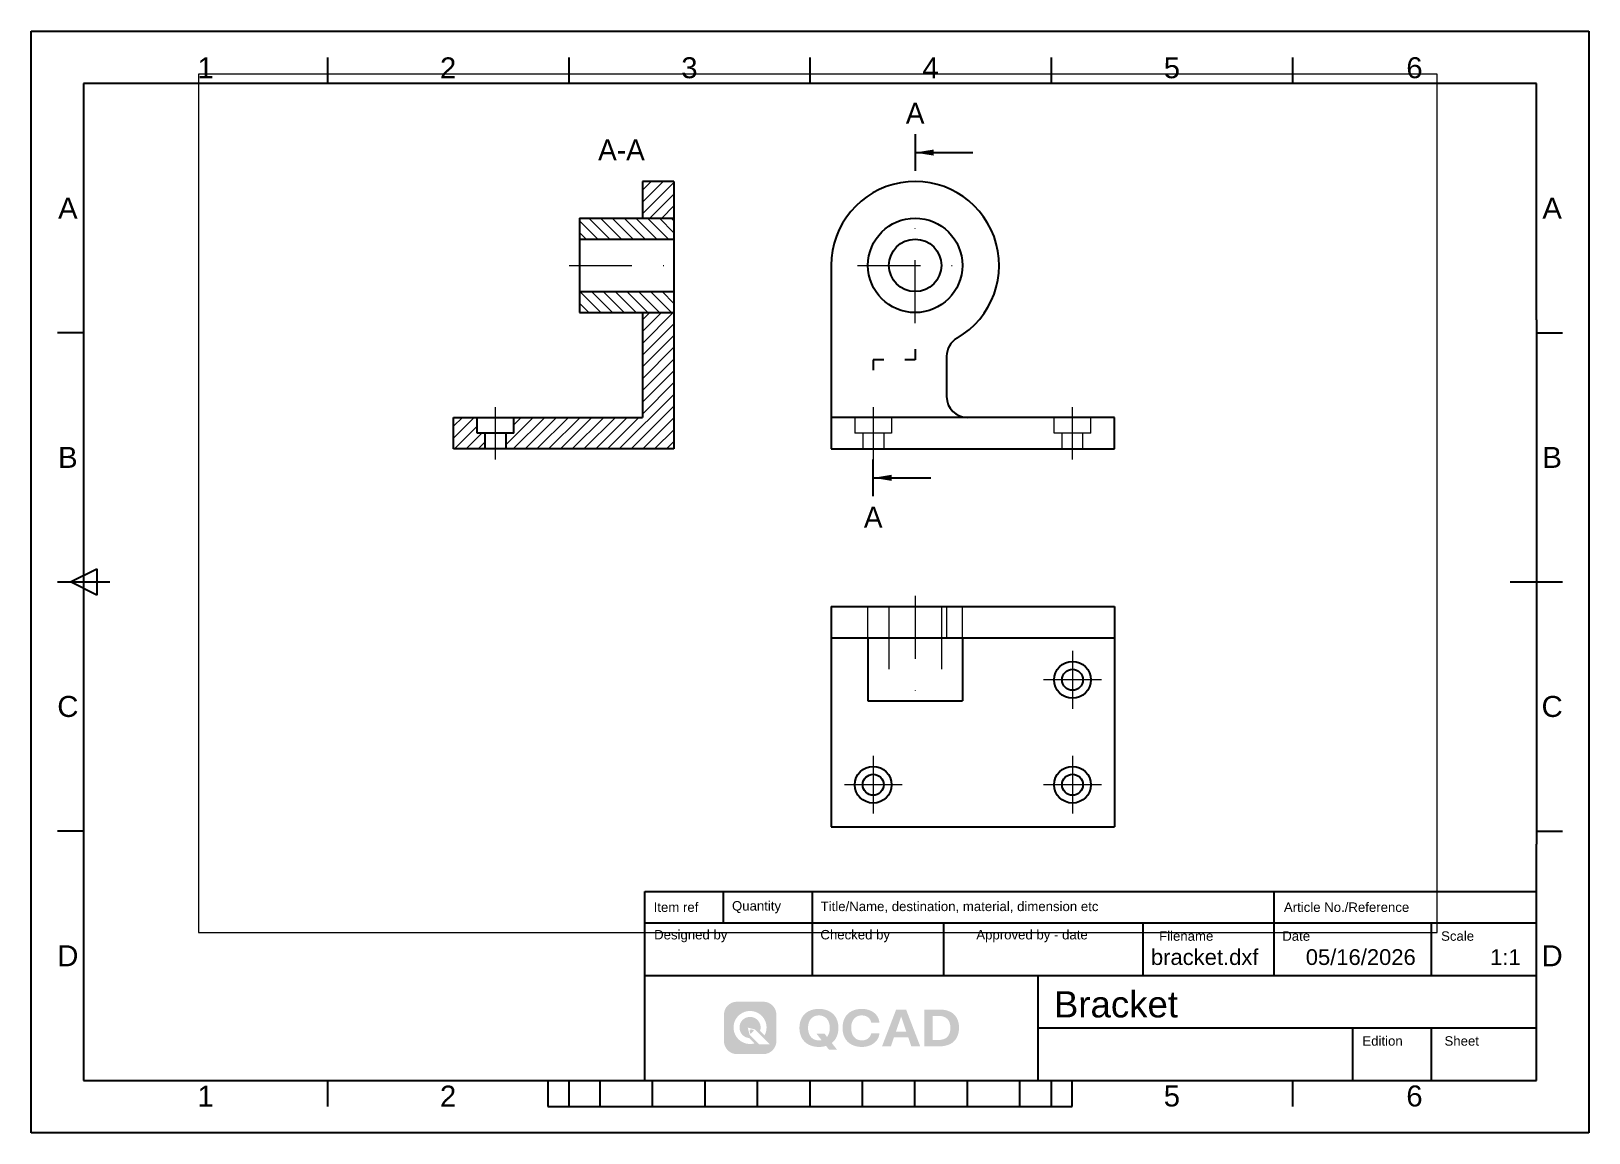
# Paper-space layout 'Layout' of a CAD drawing. Header units: millimetres. Extents: x 0 to 297, y 0 to 210.
# The model-space entities are those that its viewports show. They can reach past a viewport. Long polylines and large blocks are cut down to what shows.
import ezdxf
from ezdxf.enums import TextEntityAlignment as Align

# ---------------------------------------------------------------- set-up
doc = ezdxf.new("R2010")
doc.units = ezdxf.units.MM
doc.linetypes.add('DASHDOT', pattern=[24, 12, -5.95, 0.1, -5.95])
doc.linetypes.add('DASHED', pattern=[18, 12, -6])
doc.layers.get('0').update_dxf_attribs({"color": 18, "lineweight": 25, "true_color": 0x000000})
for name, color, linetype, lineweight, true_color in [('Border', 18, 'Continuous', 25, 0x000000), ('Cut', 18, 'DASHDOT', 25, 0x000000), ('Dimensions', 136, 'Continuous', 18, 0x008080), ('Hatch', 18, 'Continuous', 13, 0x000000), ('Invisible', 18, 'DASHED', 13, 0x000000), ('Title', 18, 'Continuous', 25, 0x000000), ('Visible', 18, 'Continuous', 25, 0x000000)]:
    doc.layers.add(name, color=color, linetype=linetype, lineweight=lineweight, true_color=true_color)
doc.layers.add('Center', color=1, linetype='DASHDOT', lineweight=13)
doc.layers.add('Viewports', color=30, linetype='DASHED', lineweight=50, plot=False)
doc.styles.add('textstyle3', font='Arial.ttf')
doc.styles.add('textstyle4', font='')
doc.styles.get('textstyle4').set_extended_font_data('Albert Sans Regular')
doc.dimstyles.new('QCADDimStyle', dxfattribs={"dimtxt": 3.5, "dimasz": 3.5, "dimexe": 1.75, "dimexo": 0.875, "dimgap": 0.875, "dimtad": 1, "dimtoh": 1, "dimdec": 4, "dimdsep": 46, "dimtxsty": 'Standard', "dimcen": 0.09, "dimadec": 0, "dimazin": 2, "dimtfac": 1, "dimtdec": 4, "dimtofl": 0, "dimtmove": 2, "dimatfit": 3, "dimfxl": 1, "dimtolj": 1, "dimtzin": 0, "dimarcsym": 0})
pattern_1 = [(135, (0, 0), (-1.122532015133644, -1.122532015133644), [])]
pattern_2 = [(45, (0, 0), (-1.122532015133644, 1.122532015133644), [])]

# ---------------------------------------------------------------- blocks, each defined once
blk = doc.blocks.new('Title')
at = {"layer": 'Title', "transparency": 33554687}
h = blk.add_hatch(color=256, dxfattribs=at)
edge = h.paths.add_edge_path(flags=0)
edge.add_arc((-149.9299033405268, 10.08096857729721), 3.149999999999917, 128.9692347175015, 285.5459817557481)
edge.add_line((-149.0856666896232, 7.046209200135566), (-150.1131479183119, 8.07369042882392))
edge.add_arc((-149.9299033405267, 10.0809685772971), 2.01562500000013, 122.6298025197768, 264.78392183753897, ccw=False)
edge.add_arc((-149.9299033405267, 10.08096857729721), 2.015625000000022, -18.5028061703959, 122.6298025197787, ccw=False)
edge.add_line((-148.0184697993211, 9.441307762349703), (-147.1593276479667, 8.582165610995059))
edge.add_arc((-149.9299033405268, 10.08096857729707), 3.150000000000072, 331.5878675208751, 488.9692347174991)
h.paths.add_polyline_path([(-146.1639562154642, 6.894629196138094), (-148.2419217032713, 6.894629196138094), (-150.0007988893705, 8.653506382237264), (-150.3810929677329, 10.07278320450341), (-148.961816145467, 9.69248912614081)], flags=0)
edge = h.paths.add_edge_path(flags=0)
edge.add_arc((-150.3053848157077, 9.99707505247785), 0.5906250000000846, 297.8395884069258, 332.1604115931037)
edge.add_line((-149.7831196301975, 9.721254519106747), (-149.2040708435997, 9.566098864358718))
edge.add_line((-149.2040708435997, 9.566098864358718), (-149.2434168924189, 9.410888379189156))
edge.add_line((-149.2434168924189, 9.410888379189156), (-149.7191981424189, 8.935107129189145))
edge.add_line((-149.7191981424189, 8.935107129189145), (-149.8744086275885, 8.895761080369862))
edge.add_line((-149.8744086275885, 8.895761080369862), (-150.0295642823363, 9.474809866967815))
edge = h.paths.add_edge_path(flags=0)
edge.add_line((-154.9088848085255, 7.499999999999613), (-154.9088848085255, 12.49999999999961))
edge.add_arc((-152.4088848085255, 12.49999999999961), 2.5, 90, 180, ccw=False)
edge.add_line((-152.4088848085255, 14.99999999999961), (-147.4088848085255, 14.99999999999961))
edge.add_arc((-147.4088848085255, 12.49999999999961), 2.5, 0, 90, ccw=False)
edge.add_line((-144.9088848085255, 12.49999999999961), (-144.9088848085255, 7.499999999999613))
edge.add_arc((-147.4088848085255, 7.499999999999613), 2.500000000000001, 270, 360, ccw=False)
edge.add_line((-147.4088848085255, 4.999999999999612), (-152.4088848085255, 4.999999999999613))
edge.add_arc((-152.4088848085255, 7.499999999999613), 2.5, 180, 270, ccw=False)
h = blk.add_hatch(color=256, dxfattribs=at)
edge = h.paths.add_edge_path(flags=0)
edge.add_arc((-128.5536750655657, 10.41084645260603), 4.03275727391253, 268.982654636682, 293.2709811761798)
edge.add_arc((-128.1537016304645, 9.481556664910595), 3.021046768920435, 293.2654780764485, 321.7118923858548)
edge.add_arc((-127.7575023856529, 9.14801230616325), 2.503451663008848, 322.0851587986762, 355.012206350865)
edge.add_line((-125.2635306851714, 8.930353430353037), (-125.2581945798352, 8.981288981288595))
edge.add_line((-125.2581945798352, 8.981288981288595), (-126.8270095486502, 8.981288981288595))
edge.add_line((-126.8270095486502, 8.981288981288595), (-126.8376817593224, 8.932778932778545))
edge.add_arc((-128.5176186618789, 9.316434440011484), 1.723188772247907, 320.6799138725868, 347.13569731426406, ccw=False)
edge.add_arc((-128.4103909992051, 9.251539436037195), 1.599213062460252, 292.6637467283017, 320.04428241592797, ccw=False)
edge.add_arc((-128.58635847881, 9.715289292864426), 2.095020820298023, 269.00855152557097, 292.2175917743985, ccw=False)
edge.add_arc((-128.6682900309225, 9.578463717547413), 1.958414436437905, 238.4677629663878, 271.33657511610863, ccw=False)
edge.add_arc((-128.673632927621, 9.4925887317835), 1.882857561473275, 203.7628450509019, 237.2396039358759, ccw=False)
edge.add_arc((-127.6430981745638, 9.931205321610234), 3.002797983402559, 178.5946407360622, 203.4990572130407, ccw=False)
edge.add_line((-130.6449929166336, 10.00485100485062), (-130.6449929166336, 10.00970200970163))
edge.add_arc((-127.6845549222395, 10.08575480897839), 2.961414720522913, 156.3314230250835, 181.4715883972596, ccw=False)
edge.add_arc((-128.6738047949181, 10.50531518437989), 1.886990874709695, 122.7697675987032, 155.9408907021047, ccw=False)
edge.add_arc((-128.673461893398, 10.42381057708547), 1.956200833341159, 88.58855617295472, 121.4859907163206, ccw=False)
edge.add_arc((-128.5811857569657, 10.27666773861358), 2.103212351737335, 67.55451256491142, 91.20122435624381, ccw=False)
edge.add_arc((-128.390723875357, 10.7706022490399), 1.574027635608114, 39.67291190945889, 67.09756192135171, ccw=False)
edge.add_arc((-128.4467915326079, 10.74784451092908), 1.631813984244695, 12.505193336661819, 39.03115643239761, ccw=False)
edge.add_line((-126.8536900753308, 11.10117810117772), (-126.8323456539863, 11.01871101871063))
edge.add_line((-126.8323456539863, 11.01871101871063), (-125.2635306851713, 11.01871101871063))
edge.add_line((-125.2635306851713, 11.01871101871063), (-125.2688667905074, 11.06479556479518))
edge.add_arc((-127.7742664404003, 10.84666206529159), 2.514877656922723, 4.975929322821954, 37.7260311724856)
edge.add_arc((-128.1614348423361, 10.51974305034611), 3.021221854707394, 38.13703319915072, 66.54864424213295)
edge.add_arc((-128.5522365402834, 9.617205014266274), 4.004736238186995, 66.55812351813711, 91.04504880317475)
edge.add_arc((-128.72885054814, 9.505815646381736), 4.11676258237489, 88.5583451573192, 116.5914871143252)
edge.add_arc((-129.1685195468083, 10.48046510101392), 3.048708353397274, 117.4018415086635, 151.3104186892728)
edge.add_arc((-128.3544811883279, 10.11644045922424), 3.938213481508742, 152.3500642590392, 181.5883940745348)
edge.add_line((-132.2911814128221, 10.00727650727611), (-132.2911814128221, 10.00242550242514))
edge.add_arc((-128.3308510628716, 9.894019541990563), 3.961813768086128, 178.4320365102677, 207.5231742295873)
edge.add_arc((-129.1653904303455, 9.520827373453178), 3.049759811334418, 208.5507080365758, 242.5139207874807)
edge.add_arc((-128.7279643662322, 10.48332553776068), 4.105884954027358, 243.2978285918649, 271.433104822637)
edge = h.paths.add_edge_path(flags=0)
edge.add_line((-115.0928071924479, 7.710325710325323), (-115.0928071924479, 12.2896742896739))
edge.add_line((-115.0928071924479, 12.2896742896739), (-113.9562167558574, 12.2896742896739))
edge.add_arc((-113.8804723454786, 9.721594793880836), 2.569196277518791, 63.96809154059861, 91.68942482085839, ccw=False)
edge.add_arc((-113.551933718281, 10.4826957685308), 1.741555538163908, 26.73324048106798, 62.69092738581958, ccw=False)
edge.add_arc((-114.4053021825787, 10.11387034465666), 2.670175068260842, -1.7670805637814055, 25.564251615936882, ccw=False)
edge.add_line((-111.7363969360376, 10.03153153153115), (-111.7363969360376, 10.02182952182913))
edge.add_arc((-114.5816558621773, 9.931216457245915), 2.846701439254032, -24.49651317493658, 1.8240842597276128, ccw=False)
edge.add_arc((-113.5441384948836, 9.498356950615175), 1.723476963795728, 297.77794532131304, 334.2967068986745, ccw=False)
edge.add_arc((-113.8747473641536, 10.27179207687392), 2.562761637129807, 268.1782781496734, 296.2586779524749, ccw=False)
edge.add_line((-113.9562167558574, 7.710325710325325), (-115.0928071924479, 7.710325710325323))
h.paths.add_polyline_path([(-122.1123855810753, 9.294178794178407), (-121.1401086477493, 12.14171864171825), (-121.1080920157327, 12.14171864171825), (-120.1371617263587, 9.294178794178407)], flags=0)
h.paths.add_polyline_path([(-119.7633452946747, 8.197851697851313), (-119.1844260420667, 6.499999999999613), (-117.4902125978533, 6.499999999999613), (-120.1769416345823, 13.49999999999961), (-120.6491869568276, 13.49999999999961), (-121.1080920157327, 13.49999999999961), (-122.0712590288997, 13.49999999999961), (-124.7606561182968, 6.499999999999613), (-123.0664426740833, 6.499999999999613), (-122.4867204821513, 8.197851697851311)], flags=0)
edge = h.paths.add_edge_path(flags=0)
edge.add_line((-116.7043110039517, 6.499999999999613), (-113.7641169637576, 6.499999999999613))
edge.add_arc((-113.6419903532868, 10.82029394554874), 4.322019746013839, 268.3807869325386, 295.4347609054239)
edge.add_arc((-113.0766870304945, 9.517858053036027), 2.903445559047405, 296.399054500746, 331.3344461639245)
edge.add_arc((-113.97329240683, 9.916017662840632), 3.881993551963396, 332.5261890634412, 361.6335354573815)
edge.add_line((-110.0928764925172, 10.02668052668014), (-110.0928764925171, 10.03638253638214))
edge.add_arc((-113.8591147330019, 10.15392234751298), 3.768071932871047, 358.2124471439603, 387.945941847598)
edge.add_arc((-113.022554964027, 10.5155788293847), 2.860497639346603, 29.39947838428482, 64.4410657172185)
edge.add_arc((-113.6413632807683, 9.065876596480232), 4.435822226411441, 65.30916612063886, 91.585763720029)
edge.add_line((-113.7641169637576, 13.49999999999961), (-116.7043110039517, 13.49999999999961))
edge.add_line((-116.7043110039517, 13.49999999999961), (-116.7043110039517, 6.499999999999613))
edge = h.paths.add_edge_path(flags=0)
edge.add_arc((-136.7412098377775, 9.641534656289778), 2.021733969784719, 268.40692659111426, 282.6749508501745, ccw=False)
edge.add_arc((-136.8481701575418, 9.647794211983028), 2.027847352208308, 238.95395526869538, 271.43419224362276, ccw=False)
edge.add_arc((-136.8739045920206, 9.524004078946698), 1.908975390590859, 204.4497807992886, 237.6994596772339, ccw=False)
edge.add_arc((-135.9463475658585, 9.925754116705876), 2.919692373458452, 178.5904611561906, 204.0928425521308, ccw=False)
edge.add_line((-138.8651564647971, 9.997574497574108), (-138.8651564647971, 10.00727650727612))
edge.add_arc((-135.9633351242826, 10.08199353538806), 2.902783100156708, 155.7680211830794, 181.4749442443949, ccw=False)
edge.add_arc((-136.8827488243121, 10.47936138725288), 1.901344524711323, 121.98846286409369, 155.3159826965185, ccw=False)
edge.add_arc((-136.8456277519739, 10.34240401053516), 2.037584331771211, 88.64417491295, 120.8335590870044, ccw=False)
edge.add_arc((-136.7464531092662, 10.34569371810688), 2.034362589254076, 59.071177421084485, 91.43545886533752, ccw=False)
edge.add_arc((-136.7141795979014, 10.48076890574751), 1.902364490749387, 24.502777463887128, 57.81392659811661, ccw=False)
edge.add_arc((-137.6403751015715, 10.07958050290848), 2.911598176722835, -1.4229778452722144, 24.127505917196174, ccw=False)
edge.add_line((-134.7296748293155, 10.00727650727611), (-134.7296748293155, 9.99757449757412))
edge.add_arc((-137.6627182986436, 9.927521728700182), 2.933879919730033, -23.90312346714819, 1.3681914705193208, ccw=False)
edge.add_arc((-136.725732522582, 9.523951242732686), 1.913764284240478, 320.1573912361254, 335.77648182647755, ccw=False)
edge.add_line((-135.2563303630757, 8.297839082580605), (-135.7248584744991, 8.898821898821511))
edge.add_line((-135.7248584744991, 8.898821898821511), (-137.2563207059614, 8.898821898821511))
edge.add_line((-137.2563207059614, 8.898821898821511), (-136.2976015983344, 7.669069200450382))
edge = h.paths.add_edge_path(flags=0)
edge.add_arc((-136.2533926640879, 9.57320112383281), 3.104275492023684, 307.9806458378332, 331.0995542535796)
edge.add_arc((-136.974439530921, 9.89638888995007), 3.892268659100162, 332.0643157043685, 361.4896611678372)
edge.add_line((-133.083486333127, 9.99757449757411), (-133.083486333127, 10.00727650727613))
edge.add_arc((-136.9605642884569, 10.10942716365932), 3.878423420451186, 358.4907582943636, 387.9874607314392)
edge.add_arc((-136.2505624943079, 10.423739275811), 3.104454811228105, 29.01431525553152, 62.59645740406993)
edge.add_arc((-136.6909251130597, 9.45600218961832), 4.166633992687684, 63.34532682389253, 91.46452090953858)
edge.add_arc((-136.9017289320198, 9.45862185091805), 4.163960075532795, 88.56450681958593, 116.6245114612408)
edge.add_arc((-137.3373872378583, 10.41756329010152), 3.111726400211202, 117.3661890789137, 150.9043409553736)
edge.add_arc((-136.6457297585708, 10.10853726782456), 3.866941250493447, 151.886773631227, 181.5005341713651)
edge.add_line((-140.5113449609857, 10.00727650727611), (-140.5113449609856, 9.997574497574108))
edge.add_arc((-136.6134422171685, 9.896872157437125), 3.899203349604435, 178.5200923968418, 207.9098616030942)
edge.add_arc((-137.3524052402506, 9.563782772826645), 3.090709551302921, 208.8655267658889, 242.6342484497564)
edge.add_arc((-136.9040817472698, 10.55347004989038), 4.176107625661428, 243.413244796462, 271.4636074117806)
edge.add_arc((-136.6875183908417, 10.54003570689368), 4.162761729376481, 268.4872108894504, 287.4424773854042)
edge.add_line((-135.4397382411536, 6.568684562307513), (-134.8737496733903, 5.842688842688457))
edge.add_line((-134.8737496733903, 5.842688842688457), (-133.3422874419281, 5.842688842688457))
edge.add_line((-133.3422874419281, 5.842688842688457), (-134.3430362560325, 7.126353207721053))
at = {"layer": 'Title'}
for p, q in [((-170, 29.99999999999873), (-170, 35.99999999999881)), ((-170, 35.99999999999881), (0, 35.9999999999989)), ((-155, 29.99999999999897), (-155, 35.99999999999887)), ((-137.9999999999999, 29.99999999999864), (-138, 35.99999999999938)), ((-50, 29.99999999999931), (-50, 35.99999999999864)), ((0, 0), (0, 35.9999999999989)), ((-170, 29.99999999999873), (0, 29.99999999999847)), ((-170, 3.695e-13), (-170, 29.99999999999873)), ((-138, 19.99999999999907), (-137.9999999999999, 29.99999999999864)), ((-113, 19.99999999999865), (-112.9999999999999, 29.99999999999856)), ((-75, 19.99999999999902), (-74.9999999999999, 29.99999999999826)), ((-50, 19.9999999999986), (-50, 29.99999999999931)), ((-19.99999999999994, 19.99999999999849), (-20, 29.99999999999853)), ((-170, 19.999999999999), (0, 19.99999999999866)), ((-95, -1.2506e-12), (-95, 19.99999999999876)), ((-95, 9.99999999999924), (0, 10)), ((-35, -2.6859e-12), (-35, 9.99999999999924)), ((-20, -2.2453e-12), (-20, 9.999999999999197)), ((0, 0), (0, 10)), ((-170, 3.695e-13), (0, 0))]:
    blk.add_line(p, q, dxfattribs=at)
at = {"style": 'textstyle3'}
for tag, p in [('Filename', (-53.00000000000001, 22.0000000000001)), ('Date', (-22.99999999999994, 22.00000000000004)), ('Scale', (-3, 22))]:
    blk.add_attdef(tag, text='', height=3, dxfattribs=at).set_placement(p, align=Align.RIGHT)
blk.add_attdef('Title', text='', height=5, dxfattribs=at).set_placement((-92, 17), align=Align.TOP_LEFT)
at = {"layer": 'Title', "char_height": 1.8, "attachment_point": 5, "style": 'textstyle3'}
for s, insert in [('Item ref', (-164.0480687203525, 32.99999999999875)), ('Quantity', (-148.6949180353247, 32.99999999999884)), ('Title/Name, destination, material, dimension etc', (-109.9853785422227, 32.99999999999883)), ('Article No./Reference', (-36.19225641992971, 32.99999999999891)), ('Designed by', (-161.238768807773, 27.49999999999873)), ('Checked by', (-129.8791418766524, 27.49999999999872)), ('Approved by - date', (-96.1675429256978, 27.49999999999871)), ('Filename', (-66.7678926777722, 27.49999999999862)), ('Date', (-45.79614216758539, 27.49999999999858)), ('Scale', (-15.02450824142329, 27.4999999999985)), ('Edition', (-29.33233802874713, 7.4999999999998)), ('Sheet', (-14.24051756814532, 7.499999999999916))]:
    blk.add_mtext(s, dxfattribs=dict(at, insert=insert))
blk = doc.blocks.new('Border')
at = {"layer": 'Border'}
for p, q in [((0, 0), (5.68e-14, 210)), ((5.68e-14, 210), (297.0000000000001, 210)), ((297.0000000000001, 210), (297, -2.84e-14)), ((56.50000000000006, 205), (56.50000000000006, 200)), ((102.5000000000001, 205), (102.5000000000001, 199.9999999999999)), ((148.5000000000001, 200), (148.5000000000001, 205)), ((194.5000000000001, 205), (194.5000000000001, 200)), ((240.5000000000001, 205), (240.5000000000001, 200)), ((10.00000000000006, 200), (10.00000000000006, 200)), ((10.00000000000006, 200), (10.00000000000006, 200)), ((56.50000000000006, 200), (10.00000000000006, 200)), ((10.00000000000006, 200), (10.00000000000006, 152.5)), ((56.50000000000006, 200), (56.50000000000006, 200)), ((102.5000000000001, 199.9999999999999), (56.50000000000006, 200)), ((148.5000000000001, 200), (102.5000000000001, 199.9999999999999)), ((194.5000000000001, 200), (148.5000000000001, 200)), ((240.5000000000001, 199.9999999999999), (194.5000000000001, 200)), ((287.0000000000001, 200), (240.5000000000001, 199.9999999999999)), ((287.0000000000001, 200), (287.0000000000001, 200)), ((287, 155), (287.0000000000001, 200)), ((287.0000000000001, 200), (287.0000000000001, 200)), ((287, 155), (287.0000000000001, 54.99999999999997)), ((10.00000000000006, 152.5), (5.000000000000057, 152.5)), ((10.00000000000006, 152.5), (10.00000000000006, 105)), ((287, 152.5), (292, 152.5)), ((7.5, 105), (12.50000000000011, 107.5000000000002)), ((12.50000000000011, 107.5000000000002), (12.50000000000003, 102.5)), ((5.000000000000085, 105.0000000000001), (15.00000000000003, 105)), ((12.50000000000003, 102.5), (7.5, 105)), ((10.00000000000006, 105), (10.00000000000006, 57.49999999999994)), ((282, 105), (292, 105)), ((10.00000000000006, 57.49999999999994), (5.000000000000114, 57.49999999999994)), ((10.00000000000006, 57.49999999999994), (10.00000000000006, 10)), ((287.0000000000001, 57.49999999999996), (292.0000000000001, 57.49999999999996)), ((286.9999999999999, 9.999999999999972), (287.0000000000001, 54.99999999999997)), ((10.00000000000006, 10), (10.00000000000006, 10)), ((10.00000000000006, 10), (56.50000000000003, 10)), ((56.50000000000003, 10), (56.50000000000006, 4.999999999999972)), ((56.50000000000003, 10), (56.50000000000003, 10)), ((56.50000000000003, 10), (102.5, 10.00000000000003)), ((98.49999999999997, 10.00000000000003), (198.5, 10.00000000000009)), ((98.49999999999997, 10.00000000000003), (98.49999999999997, 5.000000000000369)), ((102.5, 10.00000000000003), (102.5, 4.999999999999972)), ((102.5, 10.00000000000003), (148.5, 10.00000000000006)), ((108.5, 4.999999999999915), (108.5, 9.999999999999886)), ((118.5, 4.999999999999943), (118.5, 10.00000000000003)), ((128.5, 5.000000000000199), (128.5, 9.999999999999972)), ((138.5, 5.000000000000341), (138.5, 9.999999999999972)), ((148.5, 10.00000000000003), (148.5, 5)), ((148.5, 10.00000000000006), (194.5, 10)), ((158.5, 4.999999999999943), (158.5, 10.00000000000006)), ((168.5, 5.000000000000057), (168.5, 9.999999999999972)), ((178.5, 4.999999999999943), (178.5, 10.00000000000009)), ((188.5, 4.999999999999972), (188.5, 10.00000000000003)), ((194.5, 10), (194.5, 5)), ((194.5, 10), (240.5, 10)), ((198.5, 5.000000000000085), (198.5, 10.00000000000009)), ((240.5, 10), (240.5, 5)), ((240.5, 10), (286.9999999999999, 9.999999999999972)), ((286.9999999999999, 9.999999999999972), (286.9999999999999, 9.999999999999972)), ((98.49999999999997, 5.000000000000369), (198.5, 5.000000000000085)), ((297, -2.84e-14), (0, 0))]:
    blk.add_line(p, q, dxfattribs=at)
blk.add_blockref('Title', (286.9999999999998, 9.999999999999972)).add_auto_attribs({'Filename': 'bracket.dxf', 'Title': 'Bracket', 'Date': '05/16/2026', 'Scale': '1:1'})
at = {"layer": 'Border', "char_height": 4, "attachment_point": 5, "style": 'textstyle3'}
for s, insert in [('1', (33.25000000000005, 203)), ('2', (79.50000000000006, 203)), ('3', (125.5000000000001, 203)), ('4', (171.5, 203)), ('5', (217.5000000000001, 203)), ('6', (263.7500000000001, 203)), ('A', (7.000000000000078, 176.25)), ('A', (290.0000000000001, 176.25)), ('B', (7.000000000000085, 128.75)), ('B', (290.0000000000001, 128.75)), ('C', (7.000000000000091, 81.24999999999991)), ('C', (290.0000000000001, 81.2499999999999)), ('D', (7.000000000000109, 33.74999999999994)), ('D', (290.0000000000002, 33.75000000000023)), ('1', (33.25000000000006, 6.99999999999997)), ('2', (79.50000000000006, 6.999999999999982)), ('5', (217.4999999999999, 6.999999999999771)), ('6', (263.7499999999998, 7.000000000000653))]:
    blk.add_mtext(s, dxfattribs=dict(at, insert=insert))

msp = doc.modelspace()

# ---------------------------------------------------------------- hatches: boundary and pattern name
at = {"layer": 'Hatch', "transparency": 33554687}
h = msp.add_hatch(dxfattribs=at)
h.set_pattern_fill('ANSI31', color=256, scale=0.5, style=0, pattern_type=0)
h.set_pattern_definition(pattern_2)
h.paths.add_polyline_path([(-30, 51), (-36, 51), (-36, 43.99999999999999), (-30, 43.99999999999999)], flags=0)
h = msp.add_hatch(dxfattribs=at)
h.set_pattern_fill('ANSI31', color=256, scale=0.5, angle=90, style=0, pattern_type=0)
h.set_pattern_definition(pattern_1)
h.paths.add_polyline_path([(-48, 43.99999999999999), (-36, 43.99999999999999), (-35.64807909198136, 43.99999999999999), (-33.40301506171407, 43.99999999999999), (-31.1579510314468, 43.99999999999999), (-30, 43.99999999999999), (-30, 39.99999999999999), (-48, 39.99999999999999)], flags=0)
h = msp.add_hatch(dxfattribs=at)
h.set_pattern_fill('ANSI31', color=256, scale=0.5, angle=90, style=0, pattern_type=0)
h.set_pattern_definition(pattern_1)
h.paths.add_polyline_path([(-48, 30), (-30, 30), (-30, 26), (-36, 26), (-48, 26)], flags=0)
h = msp.add_hatch(dxfattribs=at)
h.set_pattern_fill('ANSI31', color=256, scale=0.5, style=0, pattern_type=0)
h.set_pattern_definition(pattern_2)
h.paths.add_polyline_path([(-36, 26), (-30, 26), (-30, 0), (-62, 0), (-62, 3), (-60.5, 3), (-60.5, 6), (-36, 6)], flags=0)
h = msp.add_hatch(dxfattribs=at)
h.set_pattern_fill('ANSI31', color=256, scale=0.5, style=0, pattern_type=0)
h.set_pattern_definition(pattern_2)
h.paths.add_polyline_path([(-72, 6), (-67.5, 6), (-67.5, 3), (-66, 3), (-66, 0), (-72, 0)], flags=0)

# ---------------------------------------------------------------- linework, layer by layer
at = {"layer": 'Center'}
for p, q in [((16, 24), (16, 45.99999999999999)), ((-50, 35), (-28, 35)), ((5, 35), (27, 35)), ((-64, -1.999999999999999), (-64, 7.999999999999999)), ((8, 7.999999999999998), (8, -2.000000000000002)), ((46, -1.999999999999999), (46, 7.999999999999999)), ((16, -28), (16, -50)), ((45.99999999999999, -38.49999999999999), (46.00000000000001, -49.50000000000001)), ((51.5, -44), (40.5, -44)), ((7.999999999999995, -58.49999999999999), (8.000000000000005, -69.50000000000001)), ((45.99999999999999, -58.49999999999999), (46, -69.50000000000001)), ((13.5, -64), (2.5, -64)), ((51.49999999999999, -64), (40.49999999999999, -64))]:
    msp.add_line(p, q, dxfattribs=at)
at = {"layer": 'Cut'}
for p, q in [((16, 60), (16, 53)), ((16, 19), (16, 17)), ((10, 17), (8, 17)), ((8, 17), (8, 15)), ((16, 17), (14, 17)), ((7.999999999999999, -9.000000000000002), (8, -2.000000000000002))]:
    msp.add_line(p, q, dxfattribs=at)
at = {"layer": 'Invisible'}
for p, q in [((4.500000000000001, 5.999999999999999), (4.500000000000001, 3)), ((11.5, 5.999999999999999), (11.5, 3)), ((42.5, 3), (42.5, 6)), ((49.5, 3), (49.5, 6)), ((11.5, 3), (4.5, 3)), ((6.000000000000001, 3), (6.000000000000001, 0)), ((10, 3), (10, 0)), ((49.5, 3), (42.5, 3)), ((44, 0), (44, 3)), ((48, 0), (48, 3)), ((7, -36), (7, -30)), ((11, -30), (11, -48)), ((21, -30), (21, -48)), ((22, -30), (22, -36)), ((25, -36), (25, -30))]:
    msp.add_line(p, q, dxfattribs=at)
at = {"layer": 'Visible'}
for p, q in [((-30, 51), (-36, 51)), ((-36, 51), (-36, 43.99999999999999)), ((-30, 51), (-30, 0)), ((-48, 43.99999999999999), (-30, 43.99999999999999)), ((-48, 43.99999999999999), (-48, 26)), ((-48, 39.99999999999999), (-30, 39.99999999999999)), ((0, 35), (0, 6)), ((-48, 30), (-30, 30)), ((-48, 26), (-30, 26)), ((-36, 26), (-36, 6)), ((22, 17.67949192431123), (22, 10)), ((-72, 6), (-36, 6)), ((-72, 0), (-72, 6)), ((-67.5, 3), (-67.5, 6)), ((-60.5, 3), (-60.5, 6)), ((54, 6), (0, 6)), ((0, 6), (0, 0)), ((54, 0), (54, 6)), ((-60.5, 3), (-67.5, 3)), ((-66, 0), (-66, 3)), ((-62, 0), (-62, 3)), ((-30, 0), (-72, 0)), ((0, 0), (54, 0)), ((0, -30), (-2.6e-15, -72)), ((0, -30), (54, -30)), ((54, -30), (54, -72)), ((4e-16, -36), (54, -36)), ((7, -36), (7, -48)), ((25, -36), (25, -48)), ((7, -48), (25, -48)), ((-2.6e-15, -72), (54, -72))]:
    msp.add_line(p, q, dxfattribs=at)
for centre, radius in [((16, 35), 9), ((16, 35), 5), ((46, -44), 3.5), ((46, -44), 2), ((8, -64), 3.5), ((8, -64), 2), ((45.99999999999999, -64), 3.5), ((45.99999999999999, -64), 2)]:
    msp.add_circle(centre, radius, dxfattribs=at)
for centre, radius, start, end in [((16, 35), 16, 300, 180), ((26, 17.67949192431123), 4, 120, 180), ((26, 10), 4, 180, 270)]:
    msp.add_arc(centre, radius, start, end, dxfattribs=at)

# ---------------------------------------------------------------- texts
at = {"layer": 'Dimensions', "style": 'textstyle4'}
for s, p in [('A', (16, 62)), ('A-A', (-40, 55))]:
    msp.add_text(s, height=4, dxfattribs=at).set_placement(p, align=Align.CENTER)
msp.add_text('A', height=4, dxfattribs=at).set_placement((8, -11), align=Align.TOP_CENTER)

# ---------------------------------------------------------------- leaders
at = {"layer": 'Dimensions'}
for points in [[(16, 56.5), (27, 56.5)], [(7.999999999999964, -5.500000000000002), (18.99999999999996, -5.500000000000002)]]:
    msp.add_leader(points, dimstyle='QCADDimStyle', dxfattribs=at)

psp = doc.layouts.new('Layout')

# ---------------------------------------------------------------- block references
psp.add_blockref('Border', (0, 0))

# ---------------------------------------------------------------- viewports
at = {"layer": 'Viewports'}
psp.add_viewport(center=(150, 120), size=(236.2161103127424, 163.6511532142673), view_center_point=(-2.551198959217217, -10.35483009188323), view_height=163.6511532142673, dxfattribs=at)

doc.saveas('drawing.dxf')
